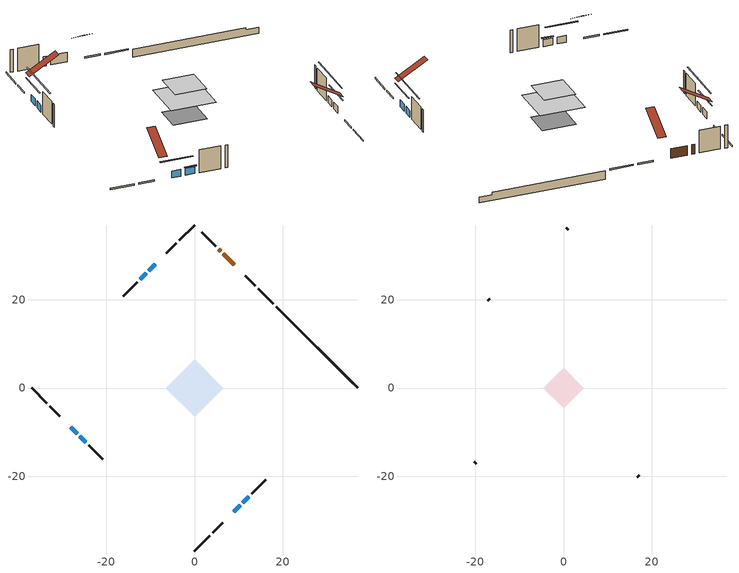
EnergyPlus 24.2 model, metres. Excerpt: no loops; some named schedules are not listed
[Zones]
conditioned space
 floor adiabatic (AdiabaticFloorConstruction): -6.52,0 0,6.52 6.52,0 0,-6.52 z2.61
 floor foundation (Slab1 construction): -4.59,0.38 -0.38,4.59 4.59,-0.38 0.38,-4.59 z-1.59
 wall outside (RimJoist1 construction): 0,-36.9 3.47,-33.43 / -36.9,0 -33.43,-3.47 / 0,36.9 -3.47,33.43 / 17.88,19.02 14.41,22.5 z0.17:0.47
 wall outside (RimJoist2 construction): 4.13,-32.77 6.38,-30.52 / -32.77,-4.13 -30.52,-6.38 / -4.13,32.77 -6.38,30.52 / 13.75,23.15 11.5,25.4 z0.17:0.47
 wall outside (AdiabaticWallConstruction 1): 8.95,27.96 6.56,30.35 / 5.9,31 5.46,31.45 z0.17:2.2
 wall outside (AdiabaticWallConstruction): -8.94,27.97 -10.3,26.6 / -27.97,-8.94 -26.6,-10.3 / 8.94,-27.97 10.3,-26.6 / -25.95,-10.96 -24.58,-12.33 / -10.96,25.95 -12.33,24.58 / 10.96,-25.95 12.33,-24.58 z0.17:1.64
 wall outside (Wall1 construction): 12.98,-23.92 16.1,-20.81 / -23.92,-12.98 -20.81,-16.1 / -12.98,23.92 -16.1,20.81 / 4.8,32.1 1.69,35.22 z0.17:5.05
 wall foundation (FoundationWall1 construction): 18.54,18.36,-1.59 18.54,18.36,0.17 35.07,1.84,0.17 35.07,1.84,-0.32 36.9,0,-0.32 36.9,0,-1.59
 window (WindowConstruction): -8.94,27.97 -10.3,26.6 z0.17:1.64
 window (WindowConstruction 5): -27.97,-8.94 -26.6,-10.3 z0.17:1.64
 window (WindowConstruction 1): 8.94,-27.97 10.3,-26.6 z0.17:1.64
 window (WindowConstruction 2): -25.94,-10.96 -24.58,-12.33 z0.17:1.64
 window (WindowConstruction 3): -10.96,25.94 -12.33,24.58 z0.17:1.64
 window (WindowConstruction 4): 10.96,-25.94 12.33,-24.58 z0.17:1.64
 door (Door): 8.95,27.96 6.56,30.35 z0.17:2.2
 door (Door 1): 5.9,31 5.46,31.45 z0.17:2.2
 ceiling adiabatic (AdiabaticFloorConstruction): 0,-6.52 6.52,0 0,6.52 -6.52,0 z2.61
attic - vented
 floor to conditioned space (Floor1 construction Reversed): -4.61,0 0,4.61 4.61,0 0,-4.61 z5.05
 wall outside (Wall4 construction): 16.75,-20.15 17.13,-19.78 / -20.15,-16.75 -19.78,-17.13 / -16.75,20.15 -17.13,19.78 / 1.03,35.87 0.66,36.25 z0.17:5.05
 roof outside (Roof1 construction): 8.28,-28.62,5.05 3.99,-24.34,8.58 2.75,-25.58,8.58 7.04,-29.87,5.05; -28.62,-8.28,5.05 -24.34,-3.99,8.58 -25.58,-2.75,8.58 -29.87,-7.04,5.05; -8.28,28.62,5.05 -3.99,24.34,8.58 -2.75,25.58,8.58 -7.04,29.87,5.05; 9.6,27.3,5.05 5.32,23.01,8.58 6.56,21.77,8.58 10.85,26.06,5.05
shading: -12.03,24.88 -7.21,29.69 -7.31,29.8 -12.13,24.98 z4.08; -24.88,-12.03 -29.69,-7.21 -29.91,-7.42 -25.09,-12.24 z4.08; 12.03,-24.88 7.21,-29.69 7.31,-29.8 12.13,-24.98 z4.08; -24.37,-12.54 -26.16,-10.75 -26.37,-10.96 -24.58,-12.75 z1.94; -15.78,21.13 -7.51,29.4 -7.61,29.5 -15.88,21.23 z6.52; 15.78,-21.13 7.51,-29.4 7.61,-29.5 15.88,-21.23 z6.52
[Building]
Building 1: Terrain=Suburbs
[Site:Location]
Mont Joli AP_QC: Latitude {deg}=48.61; Longitude {deg}=-68.21; Time Zone {hr}=-5; Elevation {m}=52; Keep Site Location Information=Yes
[Site:GroundTemperature:Shallow]
-0.843868, -3.04892, -3.2255, -2.1791, 2.02165, 6.20283, 9.82768, 12.1239, 12.319, 10.4514, 6.91898, 2.86606
[Site:WaterMainsTemperature]
Calculation Method=Schedule; Temperature Schedule=mains temperature schedule
[Material] Roughness=Rough; Thermal Absorptance=0.9
Name | Thickness {m} | Conductivity {W/m-K} | Density {kg/m3} | Specific Heat {J/kg-K} | Solar Absorptance | Visible Absorptance
asphalt or fiberglass shingles | 0.00635 | 0.162714 | 1121.4 | 1465.45 | 0.4 | 0.4
ceiling stud and cavity | 0.1397 | 0.118237 | 65.682 | 1177.47 | 0.7 | 0.7
concrete 4.0 in. | 0.1016 | 1.803125 | 2242.8 | 837.4 | 0.7 | 0.7
concrete 8.0 in. | 0.2032 | 1.803125 | 2242.8 | 837.4 | 0.7 | 0.7
door material | 0.04445 | 0.188738 | 512.64 | 1214.23 | 0.7 | 0.7
door material 1 | 0.04445 | 0.0451087 | 512.64 | 1214.23 | 0.7 | 0.7
exterior vertical ins | 0.00603948 | 0.029427 | 32.04 | 1214.23 | 0.7 | 0.7
floor covering | 0.0127 | 0.0433444 | 54.468 | 1339.84 | 0.6 | 0.6
floor rigid ins; wall rigid ins | 0.512978 | 0.029427 | 32.04 | 1214.23 | 0.7 | 0.7
floor stud and cavity | 0.1397 | 1.75129 | 37.0049 | 1207.88 | 0.7 | 0.7
furniture material conditioned space 1 | 0.1524 | 0.115458 | 640.8 | 1214.23 | 0.6 | 0.6
gypsum board | 0.0127 | 0.160291 | 801 | 837.4 | 0.6 | 0.6
gypsum board 1 | 0.0127 | 0.160291 | 801 | 837.4 | 0.7 | 0.7
osb sheathing 0.5 in. | 0.0127 | 0.115458 | 512.64 | 1214.23 | 0.7 | 0.7
osb sheathing 0.75 in. | 0.01905 | 0.115458 | 512.64 | 1214.23 | 0.7 | 0.7
rim joist stud and cavity | 0.0508 | 0.177588 | 50.32683 | 1063.81 | 0.6 | 0.6
rim joist stud and cavity 1 | 0.0508 | 0.11519 | 50.32683 | 1063.81 | 0.6 | 0.6
wall stud and cavity | 0.1397 | 0.139191 | 139.0536 | 1170.24 | 0.7 | 0.7
wall stud and cavity 1 | 0.0889 | 6.1454 | 50.32683 | 1063.81 | 0.6 | 0.6
wall stud and cavity 2 | 0.0889 | 0.380278 | 52.3479 | 1209.89 | 0.7 | 0.7
wall stud and cavity 3 | 0.0889 | 0.391764 | 83.0341 | 1211.67 | 0.7 | 0.7
wood siding | 0.0254 | 0.102417 | 544.68 | 1172.36 | 0.4 | 0.4
wood siding 1 | 0.00254 | 0.102417 | 544.68 | 1172.36 | 0.4 | 0.4
wood siding 2; wood siding 3; wood siding 4 | 0.0254 | 0.102417 | 544.68 | 1172.36 | 0.7 | 0.7
[WindowMaterial:SimpleGlazingSystem]
WindowMaterial: U-Factor {W/m2-K}=2.78449; Solar Heat Gain Coefficient=0.59
[Construction]
AdiabaticFloorConstruction: floor stud and cavity, floor rigid ins, osb sheathing 0.75 in., floor covering
AdiabaticWallConstruction: wood siding 3, wall rigid ins, wall stud and cavity 2, gypsum board
AdiabaticWallConstruction 1: wood siding 4, wall rigid ins, wall stud and cavity 2, gypsum board
Door: door material
Door 1: door material 1
Floor1 construction Reversed: gypsum board, ceiling stud and cavity
FoundationWall1 construction: concrete 8.0 in., gypsum board 1
furniture construction conditioned space 1: furniture material conditioned space 1
PartitionWallConstruction: gypsum board, wall stud and cavity 3, gypsum board
RimJoist1 construction: wood siding 2, rim joist stud and cavity
RimJoist2 construction: wood siding 2, rim joist stud and cavity 1
Roof1 construction: asphalt or fiberglass shingles
Slab1 construction: concrete 4.0 in.
Wall1 construction: wood siding, osb sheathing 0.5 in., wall stud and cavity, gypsum board
Wall4 construction: wood siding 1, wall stud and cavity 1
WindowConstruction; WindowConstruction 1; WindowConstruction 2; WindowConstruction 3; WindowConstruction 4; WindowConstruction 5: WindowMaterial
[Zone] Multiplier=1; Part of Total Floor Area=Yes
Name | Volume {m3}
attic - vented | 23.3005
conditioned space | 223.9
[Space]
Name | Zone | Volume {m3}
attic - vented 1 | attic - vented | 23.3005
conditioned space 1 | conditioned space | 223.9
[ZoneInfiltration:EffectiveLeakageArea]
infil attic - vented 1: Zone or Space=attic - vented 1; Schedule=Always On Discrete; Effective Air Leakage Area {cm2}=1479.65; Stack Coefficient=0.000585014; Wind Coefficient=1.63419e-05
[ZoneMixing]
whole house fan mix: Zone or Space=attic - vented; Schedule=Always On Continuous; Design Flow Rate Calculation Method=Flow/Zone; Design Flow Rate {m3/s}=0; Source Zone or Space=conditioned space
[SurfaceProperty:ExposedFoundationPerimeter]
Slab1: Exposed Perimeter Calculation Method=TotalExposedPerimeter; Total Exposed Perimeter {m}=25.97
[InternalMass] Zone or ZoneList=conditioned space; Space or SpaceList=conditioned space 1
Name | Construction | Surface Area {m2}
furniture mass conditioned space 1 | furniture construction conditioned space 1 | 50.8001
partition wall mass | PartitionWallConstruction | 127
[Lights]
interior lighting: Zone or ZoneList or Space or SpaceList=conditioned space 1; Schedule=interior lighting schedule; Design Level Calculation Method=LightingLevel; Lighting Level {W}=343.2; Return Air Fraction=0; Fraction Radiant=0.6; Fraction Visible=0.2; Fraction Replaceable=1
[People]
occupants: Zone or ZoneList or Space or SpaceList=conditioned space 1; Number of People Schedule=occupants schedule; Number of People Calculation Method=People; Number of People=3; Fraction Radiant=0.314171; Sensible Heat Fraction=0.56303; Activity Level Schedule=occupants activity schedule; Carbon Dioxide Generation Rate {m3/s-W}=0; Enable ASHRAE 55 Comfort Warnings=No; Mean Radiant Temperature Calculation Type=EnclosureAveraged
[ElectricEquipment] Zone or ZoneList or Space or SpaceList=conditioned space 1; Design Level Calculation Method=EquipmentLevel
Name | Schedule | Design Level {W} | Fraction Latent | Fraction Radiant | Fraction Lost
clothes dryer | clothes dryer schedule | 140.772 | 0.015 | 0.081 | 0.85
clothes washer | clothes washer schedule | 32.1985 | 0.03 | 0.162 | 0.7
cooking range | cooking range schedule | 215.147 | 0.08 | 0.432 | 0.2
dishwasher | dishwasher schedule | 66.8632 | 0.3 | 0.18 | 0.4
fridge | fridge schedule | 72.9452 | 0 | 0.6 | 0
mech vent house fan | mech vent house fan schedule | 0 | 0 | 0 | 1
mech vent house fan cfis | mech vent house fan cfis schedule | 0 | 0 | 0 | 0
mech vent range fan 0 | mech vent range fan 0 schedule | 57 | 0 | 0 | 1
misc plug loads | misc plug loads schedule | 494.7 | 0.045 | 0.513 | 0.1
whole house fan | Always On Discrete | 0 | 0 | 0 | 1
[OtherEquipment] Zone or ZoneList or Space or SpaceList=conditioned space 1; Design Level Calculation Method=EquipmentLevel
Name | Fuel Type | Schedule | Design Level {W} | Fraction Latent | Fraction Radiant | Fraction Lost
clothes dryer 1 | Electricity | clothes dryer schedule | 0 | 0.015 | 0.081 | 0.85
cooking range 1 | Electricity | cooking range schedule | 0 | 0.08 | 0.432 | 0.2
general water use latent | None | general water use schedule | 62.594 | 1 | 0 | 0
general water use sensible | None | general water use schedule | -61.6891 | 0 | 0.6 | 0
mech vent house fan latent load | None | Always On Discrete | 0 | 1 | 0 | 0
mech vent house fan sensible load | None | Always On Discrete | 0 | 0 | 0 | 0
water heater energy adjustment1 | Electricity | Always On Discrete | 0.01 | 0 | 0 | 1
[ZoneInfiltration:DesignFlowRate] Zone or ZoneList or Space or SpaceList=conditioned space 1; Schedule=Always On Discrete; Design Flow Rate Calculation Method=Flow/Zone; Design Flow Rate {m3/s}=0
infil flow; natural vent flow; whole house fan flow
[ZoneControl:Thermostat]
conditioned space Thermostat: Zone or ZoneList=conditioned space; Control Type Schedule=conditioned space Thermostat Schedule; Control 1=conditioned space temperature setpoint; Temperature Difference Between Cutout And Setpoint {deltaC}=0
[ZoneHVAC:Baseboard:Convective:Electric]
electric baseboard: Availability Schedule=Always On Discrete; Heating Design Capacity {W}=13415.6; Efficiency=1
[Zone equipment]
conditioned space: electric baseboard
[Foundation:Kiva]
Foundation Kiva 1: Initial Indoor Air Temperature {C}=18; Wall Height Above Grade {m}=0.170017; Wall Depth Below Slab {m}=0.2032; Custom Block Material Name 1=exterior vertical ins; Custom Block Depth 1 {m}=1.76001; Custom Block X Position 1 {m}=0.2159; Custom Block Z Position 1 {m}=0
[Foundation:Kiva:Settings]
Soil Conductivity {W/m-K}=0.849921; Soil Density {kg/m3}=1842.3; Soil Specific Heat {J/kg-K}=418.7; Ground Solar Absorptivity=0.9; Ground Thermal Absorptivity=0.9; Ground Surface Roughness {m}=0.03; Far-Field Width {m}=40; Deep-Ground Boundary Condition=ZeroFlux; Deep-Ground Depth {m}=40; Minimum Cell Dimension {m}=0.2; Maximum Cell Growth Coefficient=3; Simulation Timestep=Timestep
[Exterior:Lights]
exterior lighting: Schedule=exterior lighting schedule; Design Level {W}=75.6
[EnergyManagementSystem:GlobalVariable]
infil_program_Qfan
infil_program_Qinf
natural_vent_program_Qnv
natural_vent_program_Qwhf
[EnergyManagementSystem:Sensor]
Name | Output:Variable or Output:Meter Index Key | Output:Variable or Output:Meter
airflow_gain | infil flow | Infiltration Sensible Heat Gain Energy
airflow_gain_1 | natural vent flow | Infiltration Sensible Heat Gain Energy
airflow_gain_2 | whole house fan flow | Infiltration Sensible Heat Gain Energy
airflow_loss | infil flow | Infiltration Sensible Heat Loss Energy
airflow_loss_1 | natural vent flow | Infiltration Sensible Heat Loss Energy
airflow_loss_2 | whole house fan flow | Infiltration Sensible Heat Loss Energy
clg_load_cond |  | Cooling:EnergyTransfer:Zone:CONDITIONED SPACE
clg_sp_s; clg_sp_s_1 | cooling setpoint | Schedule Value
clothes_dryer_exhaust_0_sch_s | clothes dryer exhaust 0 schedule | Schedule Value
conditioned_space_clg_unmet_s | conditioned space | Zone Cooling Setpoint Not Met Time
conditioned_space_htg_unmet_s | conditioned space | Zone Heating Setpoint Not Met Time
cool_season | cooling season schedule | Schedule Value
fridge_tin_s | conditioned space | Zone Mean Air Temperature
htg_load_cond |  | Heating:EnergyTransfer:Zone:CONDITIONED SPACE
htg_sp_s; htg_sp_s_1 | heating setpoint | Schedule Value
ig_ee_conv | clothes dryer | Electric Equipment Convective Heating Energy
ig_ee_conv_2 | cooking range | Electric Equipment Convective Heating Energy
ig_ee_conv_4 | fridge | Electric Equipment Convective Heating Energy
ig_ee_conv_5 | misc plug loads | Electric Equipment Convective Heating Energy
ig_ee_conv_6 | whole house fan | Electric Equipment Convective Heating Energy
ig_ee_rad | clothes dryer | Electric Equipment Radiant Heating Energy
ig_ee_rad_2 | cooking range | Electric Equipment Radiant Heating Energy
ig_ee_rad_4 | fridge | Electric Equipment Radiant Heating Energy
ig_ee_rad_5 | misc plug loads | Electric Equipment Radiant Heating Energy
ig_ee_rad_6 | whole house fan | Electric Equipment Radiant Heating Energy
ig_lgt_conv | interior lighting | Lights Convective Heating Energy
ig_lgt_rad | interior lighting | Lights Radiant Heating Energy
ig_lgt_vis | interior lighting | Lights Visible Radiation Heating Energy
ig_oe_conv | clothes dryer 1 | Other Equipment Convective Heating Energy
ig_oe_conv_1 | cooking range 1 | Other Equipment Convective Heating Energy
ig_oe_conv_2 | general water use latent | Other Equipment Convective Heating Energy
ig_oe_conv_3 | general water use sensible | Other Equipment Convective Heating Energy
ig_oe_conv_4 | water heater energy adjustment1 | Other Equipment Convective Heating Energy
ig_oe_rad | clothes dryer 1 | Other Equipment Radiant Heating Energy
ig_oe_rad_1 | cooking range 1 | Other Equipment Radiant Heating Energy
ig_oe_rad_2 | general water use latent | Other Equipment Radiant Heating Energy
ig_oe_rad_3 | general water use sensible | Other Equipment Radiant Heating Energy
ig_oe_rad_4 | water heater energy adjustment1 | Other Equipment Radiant Heating Energy
ig_ppl_conv | occupants | People Convective Heating Energy
ig_ppl_rad | occupants | People Radiant Heating Energy
im_conv | furniture mass conditioned space 1 | Surface Inside Face Convection Heat Gain Energy
im_conv_1 | partition wall mass | Surface Inside Face Convection Heat Gain Energy
im_ig | furniture mass conditioned space 1 | Surface Inside Face Internal Gains Radiation Heat Gain Energy
im_ig_1 | partition wall mass | Surface Inside Face Internal Gains Radiation Heat Gain Energy
im_lgt | furniture mass conditioned space 1 | Surface Inside Face Lights Radiation Heat Gain Energy
im_lgt_1 | partition wall mass | Surface Inside Face Lights Radiation Heat Gain Energy
im_sol | furniture mass conditioned space 1 | Surface Inside Face Solar Radiation Heat Gain Energy
im_sol_1 | partition wall mass | Surface Inside Face Solar Radiation Heat Gain Energy
im_surf | furniture mass conditioned space 1 | Surface Inside Face Net Surface Thermal Radiation Heat Gain Energy
im_surf_1 | partition wall mass | Surface Inside Face Net Surface Thermal Radiation Heat Gain Energy
mech_vent_range_fan_0_sch_s | mech vent range fan 0 schedule | Schedule Value
mv_conv | mech vent house fan | Electric Equipment Convective Heating Energy
mv_conv_1 | mech vent house fan cfis | Electric Equipment Convective Heating Energy
mv_conv_2 | mech vent range fan 0 | Electric Equipment Convective Heating Energy
mv_conv_3 | mech vent house fan latent load | Other Equipment Convective Heating Energy
mv_conv_4 | mech vent house fan sensible load | Other Equipment Convective Heating Energy
mv_rad | mech vent house fan | Electric Equipment Radiant Heating Energy
mv_rad_1 | mech vent house fan cfis | Electric Equipment Radiant Heating Energy
mv_rad_2 | mech vent range fan 0 | Electric Equipment Radiant Heating Energy
mv_rad_3 | mech vent house fan latent load | Other Equipment Radiant Heating Energy
mv_rad_4 | mech vent house fan sensible load | Other Equipment Radiant Heating Energy
natural_vent_s | natural vent schedule | Schedule Value
out_pb_s |  | Site Outdoor Air Barometric Pressure
out_wt_s |  | Site Outdoor Air Humidity Ratio
site_vw_s |  | Site Wind Speed
ss_back_out | Window1 | Surface Window Shortwave from Zone Back Out Window Heat Transfer Rate
ss_back_out_1 | Window11 | Surface Window Shortwave from Zone Back Out Window Heat Transfer Rate
ss_back_out_2 | Window3 | Surface Window Shortwave from Zone Back Out Window Heat Transfer Rate
ss_back_out_3 | Window5 | Surface Window Shortwave from Zone Back Out Window Heat Transfer Rate
ss_back_out_4 | Window7 | Surface Window Shortwave from Zone Back Out Window Heat Transfer Rate
ss_back_out_5 | Window9 | Surface Window Shortwave from Zone Back Out Window Heat Transfer Rate
ss_conv | Door1 | Surface Inside Face Convection Heat Gain Energy
ss_conv_1 | Door5 | Surface Inside Face Convection Heat Gain Energy
ss_conv_2 | Window1 | Surface Inside Face Convection Heat Gain Energy
ss_conv_3 | Window11 | Surface Inside Face Convection Heat Gain Energy
ss_conv_4 | Window3 | Surface Inside Face Convection Heat Gain Energy
ss_conv_5 | Window5 | Surface Inside Face Convection Heat Gain Energy
ss_conv_6 | Window7 | Surface Inside Face Convection Heat Gain Energy
ss_conv_7 | Window9 | Surface Inside Face Convection Heat Gain Energy
ss_ig | Door1 | Surface Inside Face Internal Gains Radiation Heat Gain Energy
ss_ig_1 | Door5 | Surface Inside Face Internal Gains Radiation Heat Gain Energy
ss_ig_2 | Window1 | Surface Inside Face Internal Gains Radiation Heat Gain Energy
ss_ig_3 | Window11 | Surface Inside Face Internal Gains Radiation Heat Gain Energy
ss_ig_4 | Window3 | Surface Inside Face Internal Gains Radiation Heat Gain Energy
ss_ig_5 | Window5 | Surface Inside Face Internal Gains Radiation Heat Gain Energy
ss_ig_6 | Window7 | Surface Inside Face Internal Gains Radiation Heat Gain Energy
ss_ig_7 | Window9 | Surface Inside Face Internal Gains Radiation Heat Gain Energy
ss_lgt | Door1 | Surface Inside Face Lights Radiation Heat Gain Energy
ss_lgt_1 | Door5 | Surface Inside Face Lights Radiation Heat Gain Energy
ss_sol | Door1 | Surface Inside Face Solar Radiation Heat Gain Energy
ss_sol_1 | Door5 | Surface Inside Face Solar Radiation Heat Gain Energy
ss_surf | Door1 | Surface Inside Face Net Surface Thermal Radiation Heat Gain Energy
ss_surf_1 | Door5 | Surface Inside Face Net Surface Thermal Radiation Heat Gain Energy
ss_surf_2 | Window1 | Surface Inside Face Net Surface Thermal Radiation Heat Gain Energy
ss_surf_3 | Window11 | Surface Inside Face Net Surface Thermal Radiation Heat Gain Energy
ss_surf_4 | Window3 | Surface Inside Face Net Surface Thermal Radiation Heat Gain Energy
ss_surf_5 | Window5 | Surface Inside Face Net Surface Thermal Radiation Heat Gain Energy
ss_surf_6 | Window7 | Surface Inside Face Net Surface Thermal Radiation Heat Gain Energy
ss_surf_7 | Window9 | Surface Inside Face Net Surface Thermal Radiation Heat Gain Energy
ss_trans_in | Window1 | Surface Window Transmitted Solar Radiation Rate
ss_trans_in_1 | Window11 | Surface Window Transmitted Solar Radiation Rate
ss_trans_in_2 | Window3 | Surface Window Transmitted Solar Radiation Rate
ss_trans_in_3 | Window5 | Surface Window Transmitted Solar Radiation Rate
ss_trans_in_4 | Window7 | Surface Window Transmitted Solar Radiation Rate
ss_trans_in_5 | Window9 | Surface Window Transmitted Solar Radiation Rate
ss_trans_out | Window1 | Surface Inside Face Initial Transmitted Diffuse Transmitted Out Window Solar Radiation Rate
ss_trans_out_1 | Window11 | Surface Inside Face Initial Transmitted Diffuse Transmitted Out Window Solar Radiation Rate
ss_trans_out_2 | Window3 | Surface Inside Face Initial Transmitted Diffuse Transmitted Out Window Solar Radiation Rate
ss_trans_out_3 | Window5 | Surface Inside Face Initial Transmitted Diffuse Transmitted Out Window Solar Radiation Rate
ss_trans_out_4 | Window7 | Surface Inside Face Initial Transmitted Diffuse Transmitted Out Window Solar Radiation Rate
ss_trans_out_5 | Window9 | Surface Inside Face Initial Transmitted Diffuse Transmitted Out Window Solar Radiation Rate
s_conv | Floor1 | Surface Inside Face Convection Heat Gain Energy
s_conv_1 | FoundationWall1 | Surface Inside Face Convection Heat Gain Energy
s_conv_10 | RimJoist2:315 | Surface Inside Face Convection Heat Gain Energy
s_conv_11 | RimJoist2:45 | Surface Inside Face Convection Heat Gain Energy
s_conv_12 | Slab1 | Surface Inside Face Convection Heat Gain Energy
s_conv_13 | Wall1:135 | Surface Inside Face Convection Heat Gain Energy
s_conv_14 | Wall1:225 | Surface Inside Face Convection Heat Gain Energy
s_conv_15 | Wall1:315 | Surface Inside Face Convection Heat Gain Energy
s_conv_16 | Wall1:45 | Surface Inside Face Convection Heat Gain Energy
s_conv_2 | inferred conditioned ceiling | Surface Inside Face Convection Heat Gain Energy
s_conv_3 | inferred conditioned floor | Surface Inside Face Convection Heat Gain Energy
s_conv_4 | RimJoist1:135 | Surface Inside Face Convection Heat Gain Energy
s_conv_5 | RimJoist1:225 | Surface Inside Face Convection Heat Gain Energy
s_conv_6 | RimJoist1:315 | Surface Inside Face Convection Heat Gain Energy
s_conv_7 | RimJoist1:45 | Surface Inside Face Convection Heat Gain Energy
s_conv_8 | RimJoist2:135 | Surface Inside Face Convection Heat Gain Energy
s_conv_9 | RimJoist2:225 | Surface Inside Face Convection Heat Gain Energy
s_ig | Floor1 | Surface Inside Face Internal Gains Radiation Heat Gain Energy
s_ig_1 | FoundationWall1 | Surface Inside Face Internal Gains Radiation Heat Gain Energy
s_ig_10 | RimJoist2:315 | Surface Inside Face Internal Gains Radiation Heat Gain Energy
s_ig_11 | RimJoist2:45 | Surface Inside Face Internal Gains Radiation Heat Gain Energy
s_ig_12 | Slab1 | Surface Inside Face Internal Gains Radiation Heat Gain Energy
s_ig_13 | Wall1:135 | Surface Inside Face Internal Gains Radiation Heat Gain Energy
s_ig_14 | Wall1:225 | Surface Inside Face Internal Gains Radiation Heat Gain Energy
s_ig_15 | Wall1:315 | Surface Inside Face Internal Gains Radiation Heat Gain Energy
s_ig_16 | Wall1:45 | Surface Inside Face Internal Gains Radiation Heat Gain Energy
s_ig_2 | inferred conditioned ceiling | Surface Inside Face Internal Gains Radiation Heat Gain Energy
s_ig_3 | inferred conditioned floor | Surface Inside Face Internal Gains Radiation Heat Gain Energy
s_ig_4 | RimJoist1:135 | Surface Inside Face Internal Gains Radiation Heat Gain Energy
s_ig_5 | RimJoist1:225 | Surface Inside Face Internal Gains Radiation Heat Gain Energy
s_ig_6 | RimJoist1:315 | Surface Inside Face Internal Gains Radiation Heat Gain Energy
s_ig_7 | RimJoist1:45 | Surface Inside Face Internal Gains Radiation Heat Gain Energy
s_ig_8 | RimJoist2:135 | Surface Inside Face Internal Gains Radiation Heat Gain Energy
s_ig_9 | RimJoist2:225 | Surface Inside Face Internal Gains Radiation Heat Gain Energy
s_lgt | Floor1 | Surface Inside Face Lights Radiation Heat Gain Energy
s_lgt_1 | FoundationWall1 | Surface Inside Face Lights Radiation Heat Gain Energy
s_lgt_10 | RimJoist2:315 | Surface Inside Face Lights Radiation Heat Gain Energy
s_lgt_11 | RimJoist2:45 | Surface Inside Face Lights Radiation Heat Gain Energy
s_lgt_12 | Slab1 | Surface Inside Face Lights Radiation Heat Gain Energy
s_lgt_13 | Wall1:135 | Surface Inside Face Lights Radiation Heat Gain Energy
s_lgt_14 | Wall1:225 | Surface Inside Face Lights Radiation Heat Gain Energy
s_lgt_15 | Wall1:315 | Surface Inside Face Lights Radiation Heat Gain Energy
s_lgt_16 | Wall1:45 | Surface Inside Face Lights Radiation Heat Gain Energy
s_lgt_2 | inferred conditioned ceiling | Surface Inside Face Lights Radiation Heat Gain Energy
s_lgt_3 | inferred conditioned floor | Surface Inside Face Lights Radiation Heat Gain Energy
s_lgt_4 | RimJoist1:135 | Surface Inside Face Lights Radiation Heat Gain Energy
s_lgt_5 | RimJoist1:225 | Surface Inside Face Lights Radiation Heat Gain Energy
s_lgt_6 | RimJoist1:315 | Surface Inside Face Lights Radiation Heat Gain Energy
s_lgt_7 | RimJoist1:45 | Surface Inside Face Lights Radiation Heat Gain Energy
s_lgt_8 | RimJoist2:135 | Surface Inside Face Lights Radiation Heat Gain Energy
s_lgt_9 | RimJoist2:225 | Surface Inside Face Lights Radiation Heat Gain Energy
s_sol | Floor1 | Surface Inside Face Solar Radiation Heat Gain Energy
s_sol_1 | FoundationWall1 | Surface Inside Face Solar Radiation Heat Gain Energy
s_sol_10 | RimJoist2:315 | Surface Inside Face Solar Radiation Heat Gain Energy
s_sol_11 | RimJoist2:45 | Surface Inside Face Solar Radiation Heat Gain Energy
s_sol_12 | Slab1 | Surface Inside Face Solar Radiation Heat Gain Energy
s_sol_13 | Wall1:135 | Surface Inside Face Solar Radiation Heat Gain Energy
s_sol_14 | Wall1:225 | Surface Inside Face Solar Radiation Heat Gain Energy
s_sol_15 | Wall1:315 | Surface Inside Face Solar Radiation Heat Gain Energy
s_sol_16 | Wall1:45 | Surface Inside Face Solar Radiation Heat Gain Energy
s_sol_2 | inferred conditioned ceiling | Surface Inside Face Solar Radiation Heat Gain Energy
s_sol_3 | inferred conditioned floor | Surface Inside Face Solar Radiation Heat Gain Energy
s_sol_4 | RimJoist1:135 | Surface Inside Face Solar Radiation Heat Gain Energy
s_sol_5 | RimJoist1:225 | Surface Inside Face Solar Radiation Heat Gain Energy
s_sol_6 | RimJoist1:315 | Surface Inside Face Solar Radiation Heat Gain Energy
s_sol_7 | RimJoist1:45 | Surface Inside Face Solar Radiation Heat Gain Energy
s_sol_8 | RimJoist2:135 | Surface Inside Face Solar Radiation Heat Gain Energy
s_sol_9 | RimJoist2:225 | Surface Inside Face Solar Radiation Heat Gain Energy
